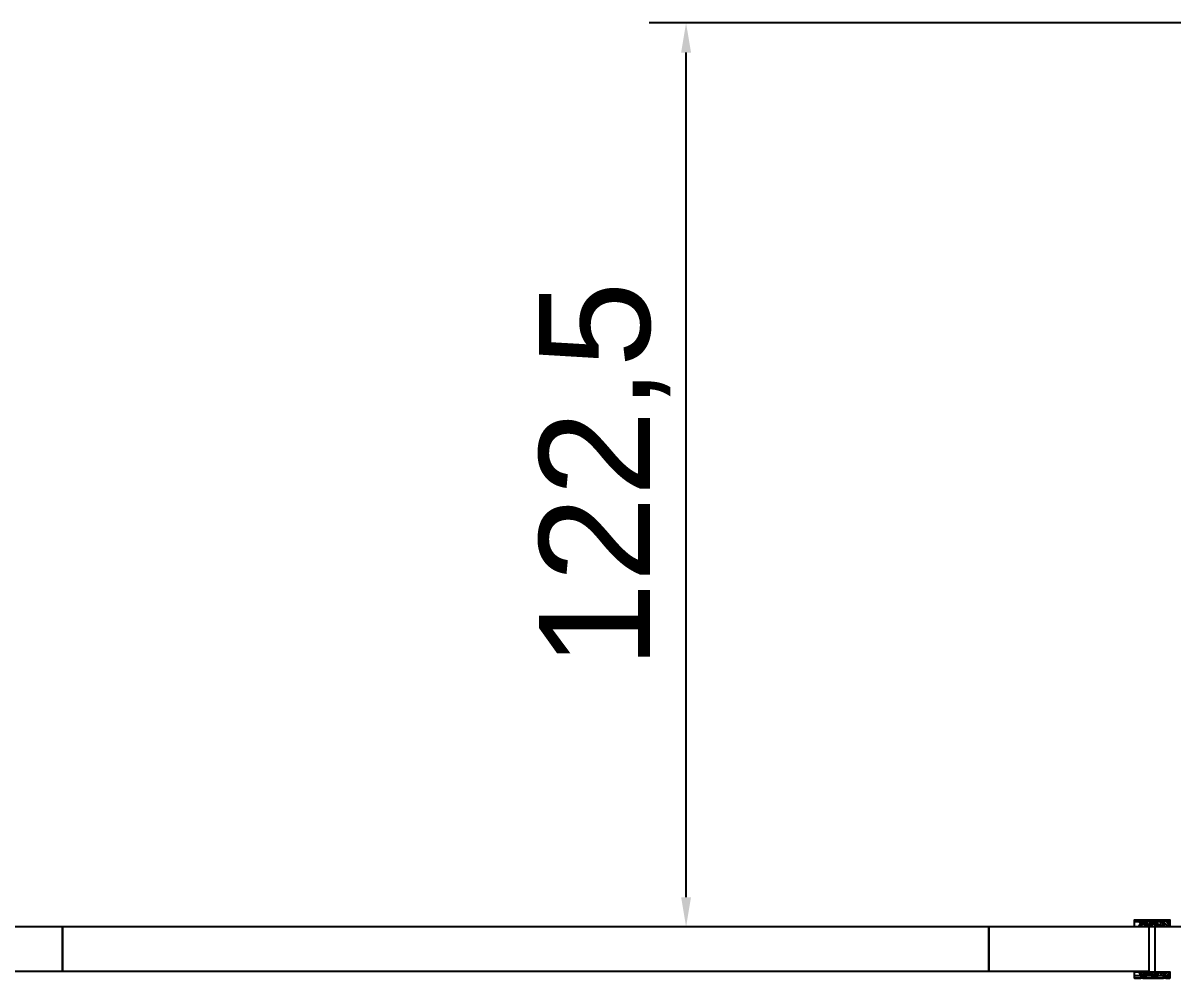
# Model space of a CAD drawing. Header units: centimetres. Extents: x -136 to 1955, y -1012 to 1233.
# Drawn here: x 1203.2 to 1359, y 628.6 to 758 of the extents above; entities that cross this region are included whole.
import ezdxf

# ---------------------------------------------------------------- set-up
doc = ezdxf.new("R2010")
doc.units = ezdxf.units.CM
for name, color, linetype in [('IC_DUVAR_60', 30, 'Continuous'), ('IC_KAPILAR', 7, 'Continuous'), ('OZEL_PANEL_OLCU_CM', 3, 'Continuous')]:
    doc.layers.add(name, color=color, linetype=linetype)
doc.styles.get("Standard").update_dxf_attribs({"font": 'Arial.ttf'})
doc.dimstyles.new('ISO-25', dxfattribs={"dimtxt": 2.5, "dimasz": 2.5, "dimexe": 1.25, "dimexo": 0.625, "dimtad": 1, "dimtxsty": 'Standard', "dimcen": 2.5, "dimadec": 0, "dimazin": 0, "dimtfac": 1, "dimtmove": 0, "dimatfit": 3, "dimfxl": 1, "dimarcsym": 0})

# ---------------------------------------------------------------- blocks, each defined once
blk = doc.blocks.new('IC_H_1255_60')
blk.add_lwpolyline([(0, 0), (125.5, 0), (125.5, 6), (0, 6)], close=True)
blk = doc.blocks.new('kaynak-ic-kapi')
at = {"color": 133, "linetype": 'Continuous', "lineweight": 25, "true_color": 0x6ec1dd}
for p, q in [((54247.47, 7919.88), (54248.32, 7919.88)), ((54248.32, 7919.59), (54247.47, 7919.59)), ((54248.6, 7919.88), (54248.04, 7919.03)), ((54248.32, 7919.31), (54248.04, 7919.59)), ((54248.32, 7919.88), (54248.32, 7919.59)), ((54249.16, 7919.03), (54248.6, 7919.88)), ((54248.6, 7919.88), (54248.6, 7919.59)), ((54248.6, 7919.88), (54248.88, 7919.88)), ((54248.6, 7919.59), (54248.88, 7919.03)), ((54249.16, 7919.88), (54248.88, 7919.59)), ((54248.88, 7919.88), (54249.45, 7919.03)), ((54249.73, 7919.59), (54248.88, 7919.59)), ((54249.16, 7919.88), (54249.16, 7919.88)), ((54249.16, 7919.03), (54249.73, 7919.59)), ((54250.01, 7919.88), (54249.45, 7919.03)), ((54250.01, 7919.88), (54249.73, 7919.59)), ((54249.73, 7919.31), (54249.73, 7919.59)), ((54250.57, 7919.03), (54250.01, 7919.88)), ((54250.01, 7919.88), (54250.01, 7919.88)), ((54250.01, 7919.88), (54250.01, 7919.59)), ((54250.01, 7919.88), (54250.29, 7919.88)), ((54250.01, 7919.59), (54250.29, 7919.03)), ((54250.29, 7919.88), (54250.86, 7919.03)), ((54250.57, 7919.88), (54250.57, 7919.88)), ((54250.57, 7919.88), (54250.57, 7919.59)), ((54251.42, 7919.59), (54250.57, 7919.59)), ((54250.86, 7919.03), (54251.14, 7919.59)), ((54251.7, 7919.88), (54251.14, 7919.03)), ((54251.42, 7919.31), (54251.14, 7919.59)), ((54251.42, 7919.88), (54251.42, 7919.88)), ((54251.42, 7919.88), (54251.42, 7919.59)), ((54251.7, 7919.88), (54251.42, 7919.59)), ((54251.42, 7919.59), (54251.98, 7919.03)), ((54252.27, 7919.03), (54251.7, 7919.88)), ((54251.7, 7919.88), (54252.27, 7919.88)), ((54251.7, 7919.88), (54251.98, 7919.88)), ((54251.98, 7919.88), (54251.98, 7919.88)), ((54251.98, 7919.88), (54251.98, 7919.59)), ((54251.98, 7919.88), (54252.27, 7919.03)), ((54252.27, 7919.59), (54251.98, 7919.59)), ((54248.32, 7919.31), (54248.6, 7919.31)), ((54248.32, 7919.03), (54248.6, 7919.31)), ((54249.16, 7919.03), (54248.88, 7919.03)), ((54249.16, 7919.03), (54249.45, 7919.03)), ((54249.73, 7919.31), (54250.01, 7919.31)), ((54249.73, 7919.03), (54250.01, 7919.31)), ((54250.29, 7912.83), (54250.29, 7919.03)), ((54250.57, 7919.03), (54250.57, 7919.03)), ((54250.57, 7919.03), (54250.86, 7919.03)), ((54251.42, 7919.31), (54251.7, 7919.31)), ((54251.42, 7919.03), (54251.7, 7919.31)), ((54251.98, 7919.03), (54251.98, 7919.03)), ((54251.98, 7919.03), (54252.27, 7919.03)), ((54252.27, 7919.03), (54252.27, 7919.03)), ((54248.32, 7912.26), (54247.47, 7912.26)), ((54247.47, 7911.98), (54248.32, 7911.98)), ((54248.6, 7911.98), (54248.04, 7912.83)), ((54248.32, 7912.26), (54248.04, 7912.26)), ((54248.32, 7912.83), (54248.6, 7912.26)), ((54248.32, 7912.26), (54248.32, 7911.98)), ((54248.32, 7912.26), (54248.6, 7912.26)), ((54249.16, 7912.83), (54248.6, 7911.98)), ((54248.6, 7912.26), (54248.88, 7912.83)), ((54249.16, 7912.83), (54248.88, 7912.83)), ((54248.88, 7911.98), (54249.45, 7912.83)), ((54249.16, 7911.98), (54248.88, 7912.26)), ((54249.73, 7912.26), (54248.88, 7912.26)), ((54249.16, 7912.83), (54249.45, 7912.83)), ((54249.16, 7912.83), (54249.73, 7912.26)), ((54249.16, 7911.98), (54249.16, 7911.98)), ((54250.01, 7911.98), (54249.45, 7912.83)), ((54249.73, 7912.83), (54250.01, 7912.26)), ((54250.01, 7911.98), (54249.73, 7912.26)), ((54249.73, 7912.26), (54249.73, 7912.26)), ((54249.73, 7912.26), (54250.01, 7912.26)), ((54250.57, 7912.83), (54250.01, 7911.98)), ((54250.01, 7912.26), (54250.29, 7912.83)), ((54250.01, 7911.98), (54250.01, 7912.26)), ((54250.01, 7911.98), (54250.01, 7911.98)), ((54250.01, 7911.98), (54250.29, 7911.98)), ((54250.29, 7911.98), (54250.86, 7912.83)), ((54250.57, 7912.83), (54250.57, 7912.83)), ((54250.57, 7912.83), (54250.86, 7912.83)), ((54250.57, 7911.98), (54250.57, 7912.26)), ((54251.42, 7912.26), (54250.57, 7912.26)), ((54250.57, 7911.98), (54250.57, 7911.98)), ((54250.86, 7912.83), (54251.14, 7912.26)), ((54251.7, 7911.98), (54251.14, 7912.83)), ((54251.42, 7912.26), (54251.14, 7912.26)), ((54251.42, 7912.26), (54251.98, 7912.83)), ((54251.42, 7912.83), (54251.7, 7912.26)), ((54251.42, 7911.98), (54251.42, 7912.26)), ((54251.7, 7911.98), (54251.42, 7912.26)), ((54251.42, 7912.26), (54251.7, 7912.26)), ((54251.42, 7911.98), (54251.42, 7911.98)), ((54252.27, 7912.83), (54251.7, 7911.98)), ((54251.7, 7911.98), (54252.27, 7911.98)), ((54251.7, 7911.98), (54251.98, 7911.98)), ((54251.98, 7912.83), (54251.98, 7912.83)), ((54251.98, 7912.83), (54252.27, 7912.83)), ((54251.98, 7911.98), (54252.27, 7912.83)), ((54251.98, 7911.98), (54251.98, 7912.26)), ((54252.27, 7912.26), (54251.98, 7912.26)), ((54251.98, 7911.98), (54251.98, 7911.98)), ((54252.27, 7912.83), (54252.27, 7912.83))]:
    blk.add_line(p, q, dxfattribs=at)
for points in [[(54247.47, 7919.03), (54247.47, 7919.88), (54252.27, 7919.88), (54252.27, 7919.03)], [(54248.6, 7919.88), (54250.01, 7919.88), (54251.42, 7919.88)], [(54248.6, 7912.26), (54248.6, 7911.98), (54248.88, 7911.98)], [(54248.6, 7911.98), (54250.01, 7911.98), (54251.42, 7911.98)]]:
    blk.add_lwpolyline(points, dxfattribs=at)
blk.add_lwpolyline([(54247.47, 7912.83), (54252.27, 7912.83), (54252.27, 7911.98), (54247.47, 7911.98)], close=True, dxfattribs=at)
blk = doc.blocks.new('IC_KAPILI_1255_60_SOL_UST')
blk.add_lwpolyline([(0, 0), (6, 0), (6, 21.75), (0, 21.75)], close=True)
at = {"layer": 'IC_KAPILAR', "rotation": 90}
blk.add_blockref('kaynak-ic-kapi', (7918.93, -54227.72), dxfattribs=at)
blk = doc.blocks.new('*D116')
at = {"layer": 'Defpoints', "color": 0, "transparency": 16777216}
for p in [(1293, 758), (1456.5, 758), (1456.5, 635.5)]:
    blk.add_point(p, dxfattribs=at)
at = {"layer": 'OZEL_PANEL_OLCU_CM', "color": 0, "lineweight": -2, "transparency": 16777216}
for p, q in [((1453.5, 758), (1288, 758)), ((1293, 639.5), (1293, 754)), ((1453.5, 635.5), (1288, 635.5))]:
    blk.add_line(p, q, dxfattribs=at)
at = {"layer": 'OZEL_PANEL_OLCU_CM', "color": 0, "transparency": 16777216}
for points in [[(1292.33, 754), (1293.67, 754), (1293, 758)], [(1292.33, 639.5), (1293.67, 639.5), (1293, 635.5)]]:
    blk.add_solid(points, dxfattribs=at)
at = {"layer": 'OZEL_PANEL_OLCU_CM', "color": 0, "transparency": 16777216, "insert": (1281.99, 696.75), "char_height": 15, "attachment_point": 5, "rotation": 90}
blk.add_mtext('122,5', dxfattribs=at)

msp = doc.modelspace()

# ---------------------------------------------------------------- block references
at = {"layer": 'IC_DUVAR_60', "rotation": 270}
msp.add_blockref('IC_KAPILI_1255_60_SOL_UST', (1334, 635.5), dxfattribs=at)
at = {"layer": 'IC_DUVAR_60'}
for p in [(1083, 629.5), (1208.5, 629.5)]:
    msp.add_blockref('IC_H_1255_60', p, dxfattribs=at)

# ---------------------------------------------------------------- dimensions: what is measured, and where the dimension line sits
at = {"layer": 'OZEL_PANEL_OLCU_CM'}
dim = msp.add_linear_dim(base=(1293, 758), p1=(1456.5, 635.5), p2=(1456.5, 758), angle=90, dimstyle='ISO-25', override={"dimtxt": 15, "dimasz": 4, "dimexe": 5, "dimexo": 3, "dimgap": 2, "dimdec": 1, "dimtix": 1, "dimatfit": 1}, dxfattribs=at)
dim.commit()
dim.dimension.update_dxf_attribs({"geometry": '*D116', "text_midpoint": (1281.986, 696.75)})

doc.saveas('drawing.dxf')
